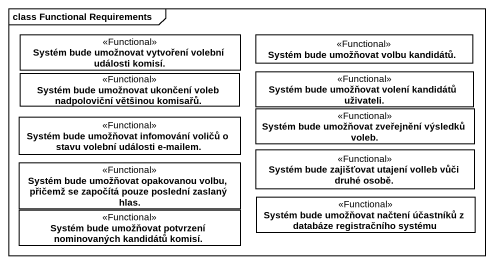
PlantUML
@startuml
mainframe class Functional Requirements
hide circle
hide empty members
class "Systém bude umožnovat vytvoření volební události komisí." as Systém_bude_umožnovat <<Functional>>
class "Systém bude umožňovat volbu kandidátů." as Systém_bude_umožňovat_volbu <<Functional>>
class "Systém bude umožnovat ukončení voleb nadpoloviční většinou komisařů." as Systém_bude_umožnovat_2 <<Functional>>
class "Systém bude umožňovat volení kandidátů uživateli." as Systém_bude_umožňovat <<Functional>>
class "Systém bude umožňovat infomování voličů o stavu volební události e-mailem." as Systém_bude_umožňovat_2 <<Functional>>
class "Systém bude umožňovat zveřejnění výsledků voleb." as Systém_bude_umožňovat_3 <<Functional>>
class "Systém bude zajišťovat utajení volleb vůči druhé osobě." as Systém_bude_zajišťovat <<Functional>>
class "Systém bude umožňovat opakovanou volbu, přičemž se započítá pouze poslední zaslaný hlas." as Systém_bude_umožňovat_4 <<Functional>>
class "Systém bude umožňovat načtení účastníků z databáze registračního systému" as Systém_bude_umožňovat_5 <<Functional>>
class "Systém bude umožňovat potvrzení nominovaných kandidátů komisí." as Systém_bude_umožňovat_6 <<Functional>>
@enduml
